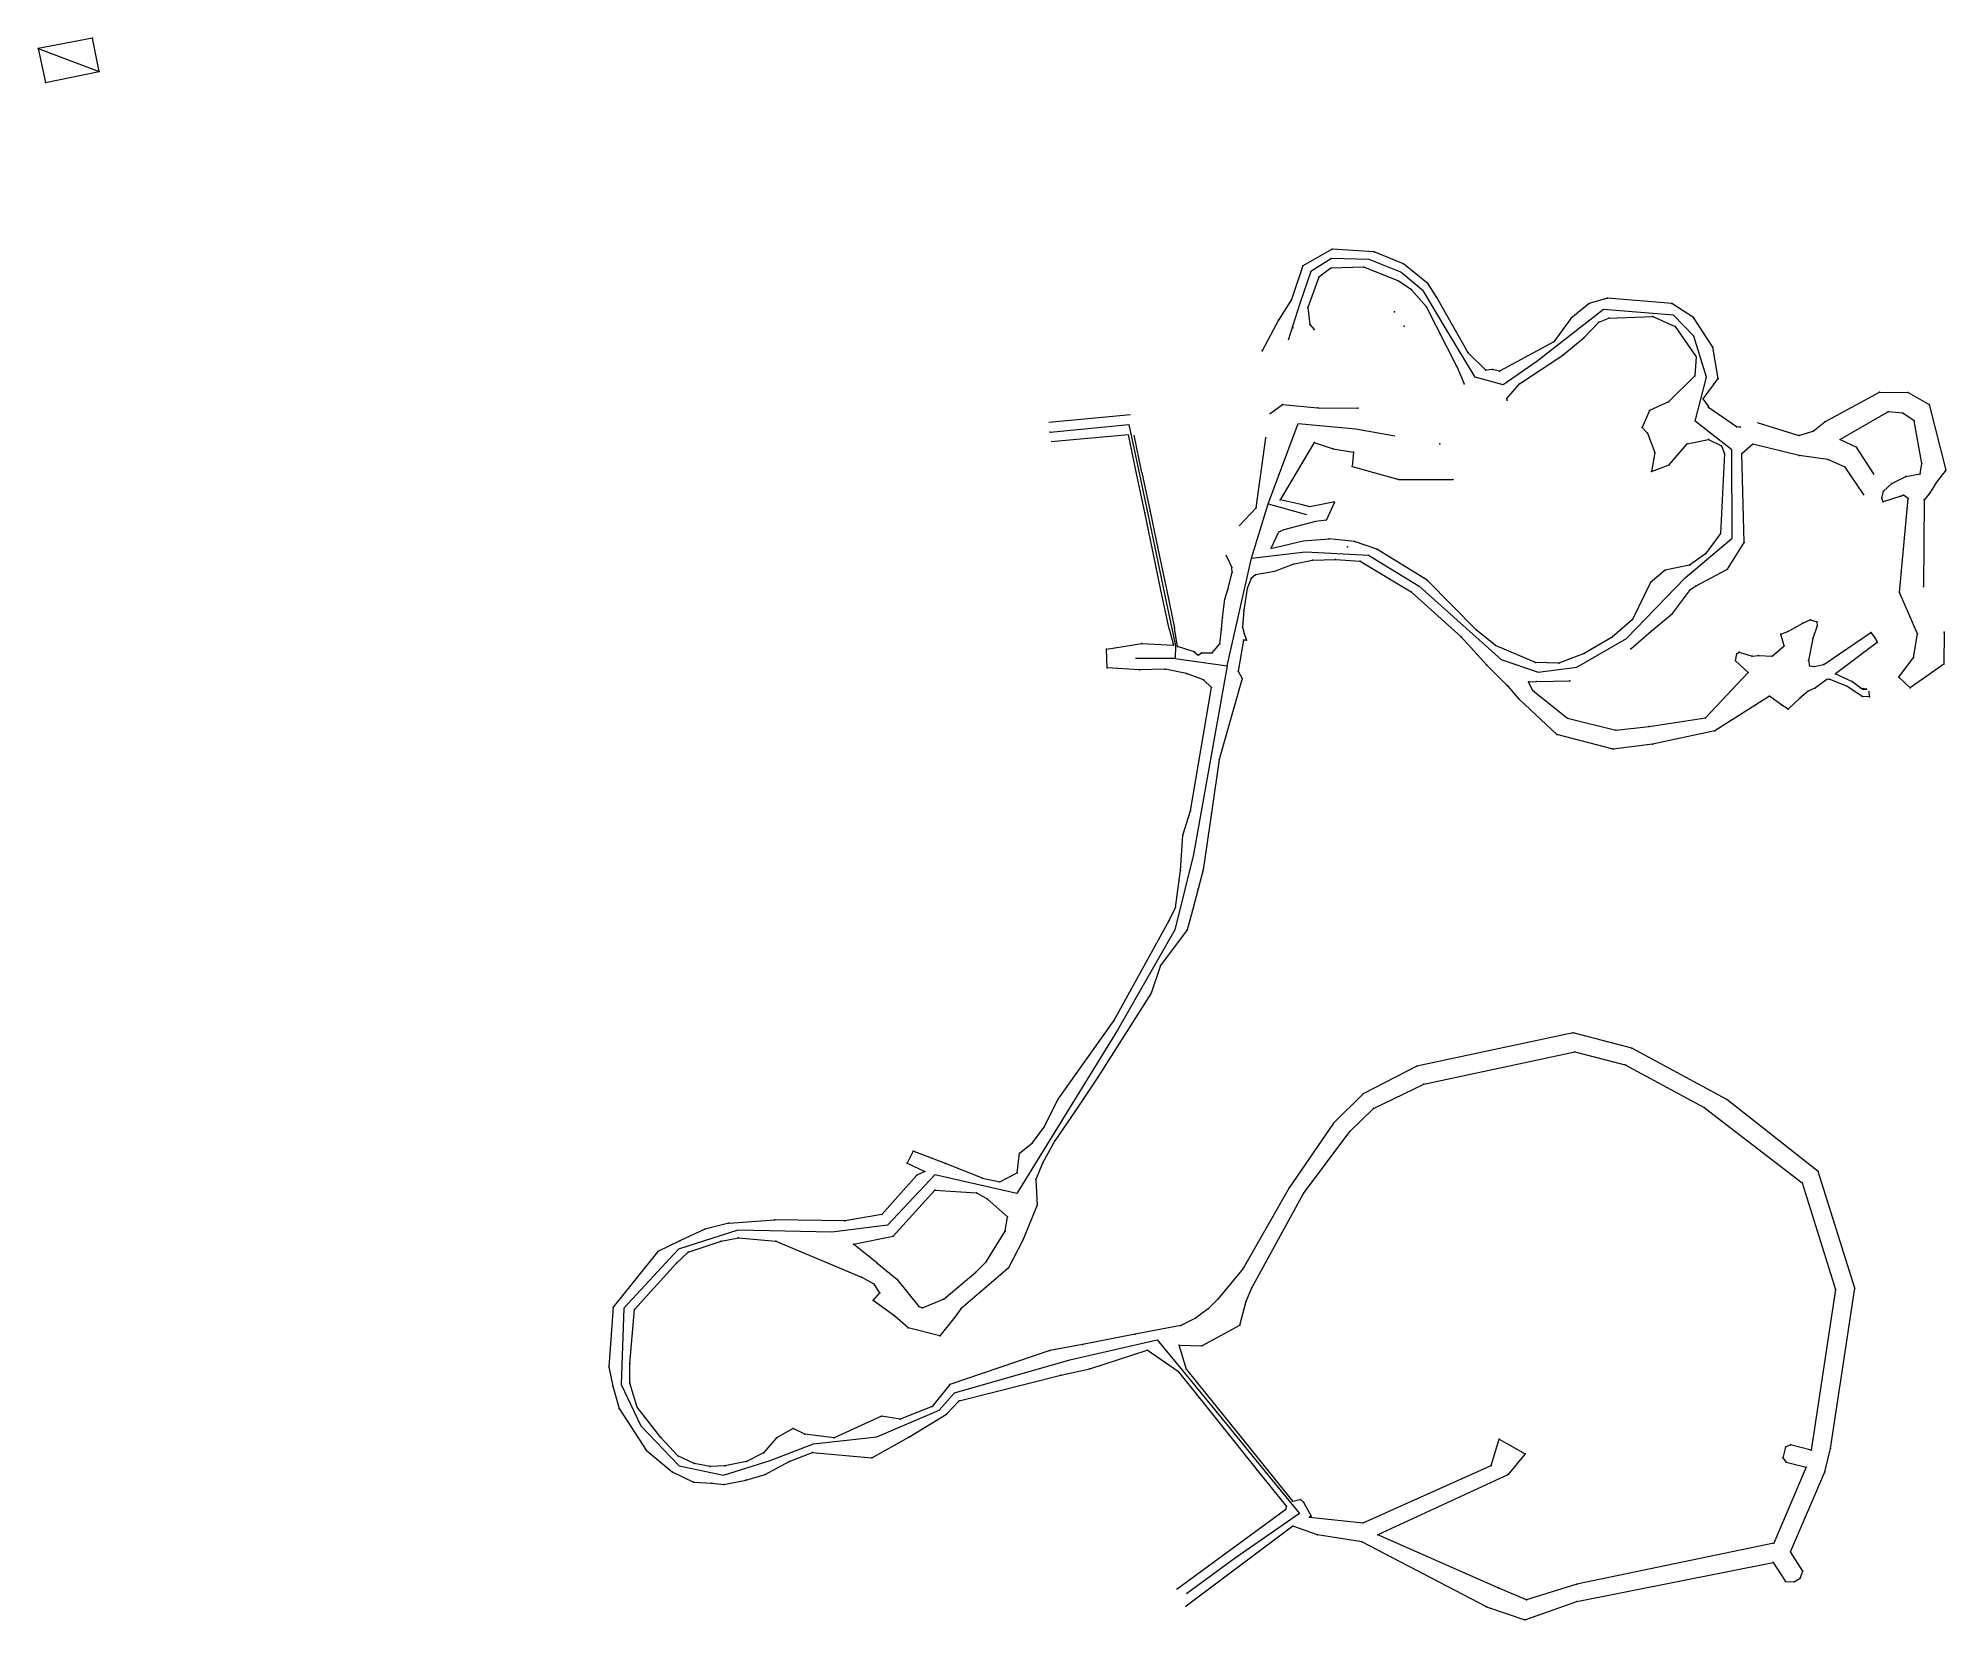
# Model space of a CAD drawing. Header units: millimetres. Extents: x 520799 to 521280, y 4393944 to 4394343.
import ezdxf

# ---------------------------------------------------------------- set-up
doc = ezdxf.new("R2010")
doc.units = ezdxf.units.MM
for name, color, linetype, lineweight in [('395KOTU', 132, 'Continuous', 0), ('_DOSYADAN_EKLENDI', 18, 'Continuous', 0), ('DES_5', 150, 'Continuous', 0), ('DESANDRE_1', 171, 'Continuous', 0), ('DOGU_1', 46, 'Continuous', 0), ('FERE_SN', 125, 'Continuous', 0), ('GAL_1', 27, 'Continuous', 0), ('geofence', 2, 'Continuous', 0), ('INIT_COORD', 7, 'Continuous', 0), ('MEVCUT_SISTEM', 1, 'Continuous', 0), ('SARJODASi', 172, 'Continuous', 0)]:
    doc.layers.add(name, color=color, linetype=linetype, lineweight=lineweight)

msp = doc.modelspace()

# ---------------------------------------------------------------- linework, layer by layer
at = {"layer": '395KOTU', "lineweight": 0}
for p, q in [((521050.66, 4394049.01, 394.5), (521047.11, 4394040.2, 394.5)), ((521042.59, 4394042.48, 394.5), (521043.23, 4394046.1, 394.5)), ((521037.8, 4394034.71, 394.5), (521042.59, 4394042.48, 394.5)), ((521047.11, 4394040.2, 394.5), (521043.45, 4394033.16, 394.5)), ((521010.23, 4394034.47, 394.5), (521015.28, 4394030.31, 394.5)), ((521035.21, 4394032.08, 394.5), (521037.8, 4394034.71, 394.5)), ((521009.56, 4394029.12, 394.5), (521006.35, 4394030.83, 394.5)), ((521015.28, 4394030.31, 394.5), (521020.84, 4394023.47, 394.5)), ((521027.27, 4394025.39, 394.5), (521035.21, 4394032.08, 394.5)), ((521041.44, 4394031.44, 394.5), (521031.45, 4394022.89, 394.5)), ((521043.45, 4394033.16, 394.5), (521041.44, 4394031.44, 394.5)), ((521009.35, 4394024.93, 394.5), (521010.99, 4394026.86, 394.5)), ((521014.79, 4394020.99, 394.5), (521009.35, 4394024.93, 394.5)), ((521010.99, 4394026.86, 394.5), (521009.56, 4394029.12, 394.5)), ((521021.79, 4394023.12, 394.5), (521027.27, 4394025.39, 394.5)), ((521018.13, 4394018.1, 394.5), (521014.79, 4394020.99, 394.5)), ((521020.84, 4394023.47, 394.5), (521021.79, 4394023.12, 394.5)), ((521029.94, 4394020.78, 394.5), (521026.15, 4394016.02, 394.5)), ((521031.45, 4394022.89, 394.5), (521029.94, 4394020.78, 394.5)), ((521026.15, 4394016.02, 394.5), (521018.13, 4394018.1, 394.5))]:
    msp.add_line(p, q, dxfattribs=at)
for p in [(521042.59, 4394042.48, 394.5), (521047.11, 4394040.2, 394.5), (521037.8, 4394034.71, 394.5), (521015.28, 4394030.31, 394.5), (521035.21, 4394032.08, 394.5), (521041.44, 4394031.44, 394.5), (521043.45, 4394033.16, 394.5), (521009.35, 4394024.93, 394.5), (521009.56, 4394029.12, 394.5), (521010.99, 4394026.86, 394.5), (521027.27, 4394025.39, 394.5), (521014.79, 4394020.99, 394.5), (521020.84, 4394023.47, 394.5), (521021.79, 4394023.12, 394.5), (521029.94, 4394020.78, 394.5), (521031.45, 4394022.89, 394.5), (521018.13, 4394018.1, 394.5), (521026.15, 4394016.02, 394.5)]:
    msp.add_point(p, dxfattribs=at)
at = {"layer": '_DOSYADAN_EKLENDI', "lineweight": 0}
for p in [(520812.48, 4394343.32, 461.4), (520798.74, 4394340.74, 461.4), (520814.11, 4394334.87, 461.4), (520800.61, 4394332.16, 461.4)]:
    msp.add_point(p, dxfattribs=at)
at = {"layer": 'DES_5', "lineweight": 0}
for p, q in [((521238.22, 4394193, 372.5), (521240, 4394193.69, 372.5)), ((521239.08, 4394190.05, 372.5), (521238.22, 4394193, 372.5)), ((521240, 4394193.69, 372.5), (521241.85, 4394194.67, 372.5)), ((521241.85, 4394194.67, 372.5), (521243.83, 4394195.76, 372.5)), ((521243.83, 4394195.76, 372.5), (521245.67, 4394196.59, 372.5)), ((521245.67, 4394196.59, 372.5), (521247.33, 4394196.14, 372.5)), ((521247.42, 4394195.14, 372.5), (521246.34, 4394191.91, 372.5)), ((521247.33, 4394196.14, 372.5), (521247.42, 4394195.14, 372.5)), ((521249.09, 4394185.38, 372.5), (521260.94, 4394193.41, 369.36)), ((521260.94, 4394193.41, 369.36), (521262.04, 4394192.01, 369.36)), ((521226.84, 4394186.24, 372.5), (521227.18, 4394188.07, 372.5)), ((521227.18, 4394188.07, 372.5), (521227.74, 4394188.46, 372.5)), ((521227.74, 4394188.46, 372.5), (521231.04, 4394187.47, 372.5)), ((521236.03, 4394187.42, 372.5), (521239.08, 4394190.05, 372.5)), ((521246.34, 4394191.91, 372.5), (521245.2, 4394186.38, 372.5)), ((521262.57, 4394190.88, 369.36), (521252.02, 4394183.02, 372.5)), ((521262.04, 4394192.01, 369.36), (521262.45, 4394191.2, 369.36)), ((521262.45, 4394191.2, 369.36), (521262.57, 4394190.88, 369.36)), ((521164.1, 4394185.22, 387.53), (521169.27, 4394180.04, 387)), ((521219.25, 4394171.94, 377.7), (521230.05, 4394183.36, 372.5)), ((521230.05, 4394183.36, 372.5), (521226.84, 4394186.24, 372.5)), ((521231.04, 4394187.47, 372.5), (521232.66, 4394187.63, 372.5)), ((521232.66, 4394187.63, 372.5), (521236.03, 4394187.42, 372.5)), ((521245.2, 4394186.38, 372.5), (521245.51, 4394185.06, 372.5)), ((521245.51, 4394185.06, 372.5), (521246.7, 4394184.89, 372.5)), ((521246.7, 4394184.89, 372.5), (521249.09, 4394185.38, 372.5)), ((521169.27, 4394180.04, 387), (521169.49, 4394179.92, 387)), ((521172.35, 4394176.51, 384.94), (521169.49, 4394179.92, 387)), ((521175.72, 4394178.8, 384.94), (521174.63, 4394180.9, 387)), ((521175.72, 4394178.8, 384.94), (521184.44, 4394171.84, 382.82)), ((521245.14, 4394178.64, 372.5), (521243.08, 4394176.89, 372.5)), ((521247.01, 4394179.46, 372.5), (521245.14, 4394178.64, 372.5)), ((521249.89, 4394181.59, 372.5), (521247.01, 4394179.46, 372.5)), ((521250.45, 4394181.68, 372.5), (521249.89, 4394181.59, 372.5)), ((521254.9, 4394179.88, 379.78), (521250.45, 4394181.68, 372.5)), ((521252.02, 4394183.02, 372.5), (521256.25, 4394181.1, 379.78)), ((521258.75, 4394177.31, 384.34), (521254.9, 4394179.88, 379.78)), ((521256.25, 4394181.1, 379.78), (521258.91, 4394179.16, 384.34)), ((521259.86, 4394179.14, 385.8), (521258.14, 4394179.37, 387)), ((521258.91, 4394179.16, 384.34), (521259.86, 4394179.14, 385.8)), ((521260.61, 4394177.22, 385.8), (521260.5, 4394178.62, 387)), ((521181.8, 4394167.72, 382.82), (521172.35, 4394176.51, 384.94)), ((521235.43, 4394177.34, 372.5), (521221.59, 4394168.66, 377.7)), ((521238.5, 4394175.12, 372.5), (521235.43, 4394177.34, 372.5)), ((521240.09, 4394174.06, 372.5), (521238.5, 4394175.12, 372.5)), ((521243.08, 4394176.89, 372.5), (521240.09, 4394174.06, 372.5)), ((521260.61, 4394177.22, 385.8), (521258.75, 4394177.31, 384.34)), ((521184.44, 4394171.84, 382.82), (521196.65, 4394168.78, 381.18)), ((521196.65, 4394168.78, 381.18), (521205.08, 4394169.72, 379.73)), ((521205.08, 4394169.72, 379.73), (521219.25, 4394171.94, 377.7)), ((521195.97, 4394164.02, 381.18), (521181.8, 4394167.72, 382.82)), ((521205.9, 4394165.3, 379.73), (521195.97, 4394164.02, 381.18)), ((521221.59, 4394168.66, 377.7), (521205.9, 4394165.3, 379.73))]:
    msp.add_line(p, q, dxfattribs=at)
for p in [(521238.22, 4394193, 372.5), (521240, 4394193.69, 372.5), (521241.85, 4394194.67, 372.5), (521243.83, 4394195.76, 372.5), (521245.67, 4394196.59, 372.5), (521247.33, 4394196.14, 372.5), (521247.42, 4394195.14, 372.5), (521260.94, 4394193.41, 369.36), (521227.18, 4394188.07, 372.5), (521227.74, 4394188.46, 372.5), (521239.08, 4394190.05, 372.5), (521246.34, 4394191.91, 372.5), (521262.04, 4394192.01, 369.36), (521262.04, 4394192.01, 369.36), (521262.45, 4394191.2, 369.36), (521262.45, 4394191.2, 369.36), (521262.57, 4394190.88, 369.36), (521262.57, 4394190.88, 369.36), (521226.84, 4394186.24, 372.5), (521230.05, 4394183.36, 372.5), (521231.04, 4394187.47, 372.5), (521232.66, 4394187.63, 372.5), (521236.03, 4394187.42, 372.5), (521245.2, 4394186.38, 372.5), (521245.51, 4394185.06, 372.5), (521246.7, 4394184.89, 372.5), (521249.09, 4394185.38, 372.5), (521169.27, 4394180.04, 387), (521169.49, 4394179.92, 387), (521175.72, 4394178.8, 384.94), (521245.14, 4394178.64, 372.5), (521247.01, 4394179.46, 372.5), (521249.89, 4394181.59, 372.5), (521250.45, 4394181.68, 372.5), (521252.02, 4394183.02, 372.5), (521254.9, 4394179.88, 379.78), (521256.25, 4394181.1, 379.78), (521258.91, 4394179.16, 384.34), (521259.86, 4394179.14, 385.8), (521172.35, 4394176.51, 384.94), (521235.43, 4394177.34, 372.5), (521238.5, 4394175.12, 372.5), (521238.5, 4394175.12, 372.5), (521240.09, 4394174.06, 372.5), (521243.08, 4394176.89, 372.5), (521258.75, 4394177.31, 384.34), (521260.61, 4394177.22, 385.8), (521184.44, 4394171.84, 382.82), (521196.65, 4394168.78, 381.18), (521205.08, 4394169.72, 379.73), (521219.25, 4394171.94, 377.7), (521181.8, 4394167.72, 382.82), (521195.97, 4394164.02, 381.18), (521205.9, 4394165.3, 379.73), (521221.59, 4394168.66, 377.7)]:
    msp.add_point(p, dxfattribs=at)
at = {"layer": 'DESANDRE_1', "lineweight": 0}
for p, q in [((521185.88, 4394092.45, 429.65), (521146.49, 4394084.02, 425.19)), ((521200.69, 4394088.64, 430.96), (521185.88, 4394092.45, 429.65)), ((521148.21, 4394079.53, 425.19), (521186.33, 4394087.69, 429.65)), ((521186.33, 4394087.69, 429.65), (521199.03, 4394084.43, 430.96)), ((521224.61, 4394075.64, 433.83), (521200.69, 4394088.64, 430.96)), ((521146.49, 4394084.02, 425.19), (521132.92, 4394077.1, 424.9)), ((521199.03, 4394084.43, 430.96), (521218.91, 4394073.62, 433.83)), ((521135.56, 4394073.38, 424.9), (521148.21, 4394079.53, 425.19)), ((521132.92, 4394077.1, 424.9), (521125.43, 4394069.67, 424.81)), ((521129.59, 4394067.61, 424.81), (521135.56, 4394073.38, 424.9)), ((521218.91, 4394073.62, 433.83), (521243.62, 4394054.66, 436.45)), ((521247.71, 4394057.48, 436.45), (521224.61, 4394075.64, 433.83)), ((521125.43, 4394069.67, 424.81), (521114.29, 4394053.34, 424.25)), ((521117.86, 4394051.98, 424.25), (521129.59, 4394067.61, 424.81)), ((521114.29, 4394053.34, 424.25), (521102.67, 4394032.99, 424)), ((521243.62, 4394054.66, 436.45), (521252.04, 4394027.7, 438.7)), ((521256.9, 4394028.07, 438.7), (521247.71, 4394057.48, 436.45)), ((521104.83, 4394028.19, 424), (521117.86, 4394051.98, 424.25)), ((521102.67, 4394032.99, 424), (521096.3, 4394025.27, 423.77)), ((521096.3, 4394025.27, 423.77), (521093.86, 4394022.85, 423.77)), ((521101.82, 4394018.7, 423.77), (521103.4, 4394024.81, 423.77)), ((521103.4, 4394024.81, 423.77), (521104.83, 4394028.19, 424)), ((521252.04, 4394027.7, 438.7), (521245.91, 4393987.25, 442.88)), ((521250.74, 4393987.67, 442.88), (521256.9, 4394028.07, 438.7)), ((521090.59, 4394020.47, 423.77), (521086.95, 4394018.64, 423.77)), ((521093.86, 4394022.85, 423.77), (521090.59, 4394020.47, 423.77)), ((521086.95, 4394018.64, 423.77), (521075.38, 4394016.43, 422.77)), ((521092.23, 4394013.49, 423.77), (521101.82, 4394018.7, 423.77)), ((521086.54, 4394013.67, 423.77), (521092.23, 4394013.49, 423.77)), ((521239.44, 4393987.96, 442.88), (521238.76, 4393985.32, 442.88)), ((521240.7, 4393988.52, 442.88), (521239.44, 4393987.96, 442.88)), ((521245.91, 4393987.25, 442.88), (521240.7, 4393988.52, 442.88)), ((521249.34, 4393981.78, 442.88), (521250.74, 4393987.67, 442.88)), ((521244.66, 4393982.92, 442.88), (521236.48, 4393963.78, 445)), ((521238.76, 4393985.32, 442.88), (521239.63, 4393984.15, 442.88)), ((521239.63, 4393984.15, 442.88), (521244.66, 4393982.92, 442.88)), ((521240.7, 4393961.56, 445), (521249.34, 4393981.78, 442.88)), ((521164, 4393947.72, 455), (521132.6, 4393964.12, 459)), ((521167.09, 4393952.38, 455), (521136.64, 4393965.88, 459)), ((521236.48, 4393963.78, 445), (521186.84, 4393953.41, 453.9)), ((521186.84, 4393949.04, 453.9), (521236.35, 4393958.87, 445)), ((521236.35, 4393958.87, 445), (521239.41, 4393954.07, 445)), ((521243.82, 4393956.67, 445), (521240.7, 4393961.56, 445)), ((521174.14, 4393949.46, 454.6), (521167.09, 4393952.38, 455)), ((521186.84, 4393953.41, 453.9), (521174.14, 4393949.46, 454.6)), ((521239.41, 4393954.07, 445), (521241.6, 4393954.01, 445)), ((521241.6, 4393954.01, 445), (521243.1, 4393954.95, 445)), ((521243.1, 4393954.95, 445), (521243.82, 4393956.67, 445)), ((521164, 4393947.72, 455), (521173.73, 4393944.42, 454.6)), ((521173.73, 4393944.42, 454.6), (521186.84, 4393949.04, 453.9))]:
    msp.add_line(p, q, dxfattribs=at)
for p in [(521185.88, 4394092.45, 429.65), (521186.33, 4394087.69, 429.65), (521200.69, 4394088.64, 430.96), (521146.49, 4394084.02, 425.19), (521199.03, 4394084.43, 430.96), (521148.21, 4394079.53, 425.19), (521132.92, 4394077.1, 424.9), (521135.56, 4394073.38, 424.9), (521218.91, 4394073.62, 433.83), (521224.61, 4394075.64, 433.83), (521125.43, 4394069.67, 424.81), (521129.59, 4394067.61, 424.81), (521114.29, 4394053.34, 424.25), (521243.62, 4394054.66, 436.45), (521247.71, 4394057.48, 436.45), (521117.86, 4394051.98, 424.25), (521102.67, 4394032.99, 424), (521096.3, 4394025.27, 423.77), (521103.4, 4394024.81, 423.77), (521104.83, 4394028.19, 424), (521252.04, 4394027.7, 438.7), (521256.9, 4394028.07, 438.7), (521090.59, 4394020.47, 423.77), (521093.86, 4394022.85, 423.77), (521086.95, 4394018.64, 423.77), (521101.82, 4394018.7, 423.77), (521092.23, 4394013.49, 423.77), (521239.44, 4393987.96, 442.88), (521240.7, 4393988.52, 442.88), (521245.91, 4393987.25, 442.88), (521250.74, 4393987.67, 442.88), (521238.76, 4393985.32, 442.88), (521239.63, 4393984.15, 442.88), (521244.66, 4393982.92, 442.88), (521249.34, 4393981.78, 442.88), (521236.48, 4393963.78, 445), (521236.35, 4393958.87, 445), (521240.7, 4393961.56, 445), (521167.09, 4393952.38, 455), (521186.84, 4393953.41, 453.9), (521239.41, 4393954.07, 445), (521241.6, 4393954.01, 445), (521243.1, 4393954.95, 445), (521243.82, 4393956.67, 445), (521164, 4393947.72, 455), (521174.14, 4393949.46, 454.6), (521186.84, 4393949.04, 453.9), (521173.73, 4393944.42, 454.6)]:
    msp.add_point(p, dxfattribs=at)
at = {"layer": 'DOGU_1', "lineweight": 0}
for p, q in [((521249.35, 4394246.53, 374.5), (521263.14, 4394254.03, 370)), ((521263.14, 4394254.03, 370), (521270.38, 4394253.92, 369.25)), ((521270.38, 4394253.92, 369.25), (521275.63, 4394250.93, 368.16)), ((521275.63, 4394250.93, 368.16), (521279.87, 4394234.36, 365.7)), ((521232.32, 4394246.39, 378), (521242.82, 4394243.15, 374.5)), ((521246.39, 4394244.18, 374.5), (521249.35, 4394246.53, 374.5)), ((521265.36, 4394249.07, 370), (521253.25, 4394242.13, 374.5)), ((521268.99, 4394248.72, 369.25), (521265.36, 4394249.07, 370)), ((521271.88, 4394246.77, 368.16), (521268.99, 4394248.72, 369.25)), ((521273.8, 4394236.06, 365.7), (521271.88, 4394246.77, 368.16)), ((521231.17, 4394240.96, 378), (521228.45, 4394238.45, 379.45)), ((521242.9, 4394238.04, 374.5), (521231.17, 4394240.96, 378)), ((521242.82, 4394243.15, 374.5), (521246.39, 4394244.18, 374.5)), ((521253.25, 4394242.13, 374.5), (521257.36, 4394240.17, 374.5)), ((521250.1, 4394237.05, 374.5), (521242.9, 4394238.04, 374.5)), ((521254.5, 4394235.16, 374.5), (521250.1, 4394237.05, 374.5)), ((521261.76, 4394233.24, 371.5), (521257.36, 4394240.17, 374.5)), ((521259.31, 4394228.05, 371.5), (521254.5, 4394235.16, 374.5)), ((521266.24, 4394230.98, 363.3), (521269.82, 4394232.8, 363.3)), ((521269.82, 4394232.8, 363.3), (521273.41, 4394233.42, 363.3)), ((521273.41, 4394233.42, 363.3), (521273.8, 4394236.06, 365.7)), ((521277.5, 4394231.35, 363.3), (521275.72, 4394228.49, 363.3)), ((521279.87, 4394234.36, 365.7), (521277.5, 4394231.35, 363.3)), ((521263.75, 4394227.33, 363.3), (521264.15, 4394229.05, 363.3)), ((521264.1, 4394226.38, 363.3), (521263.75, 4394227.33, 363.3)), ((521268.48, 4394227.8, 363.3), (521264.1, 4394226.38, 363.3)), ((521264.15, 4394229.05, 363.3), (521266.24, 4394230.98, 363.3)), ((521268.22, 4394203.51, 359.5), (521270.4, 4394227.18, 363.3)), ((521269.16, 4394228.08, 363.3), (521268.48, 4394227.8, 363.3)), ((521270.4, 4394227.18, 363.3), (521269.16, 4394228.08, 363.3)), ((521274.39, 4394226.92, 363.3), (521274.2, 4394205, 359.5)), ((521275.72, 4394228.49, 363.3), (521274.39, 4394226.92, 363.3)), ((521272.69, 4394193.06, 357), (521268.22, 4394203.51, 359.5)), ((521271.75, 4394187.12, 357), (521272.69, 4394193.06, 357)), ((521279.43, 4394193.5, 357), (521279.39, 4394185.43, 357)), ((521268.03, 4394182.18, 355), (521271.75, 4394187.12, 357)), ((521279.39, 4394185.43, 357), (521270.85, 4394179.49, 355)), ((521270.85, 4394179.49, 355), (521268.03, 4394182.18, 355))]:
    msp.add_line(p, q, dxfattribs=at)
for p in [(521263.14, 4394254.03, 370), (521270.38, 4394253.92, 369.25), (521275.63, 4394250.93, 368.16), (521249.35, 4394246.53, 374.5), (521265.36, 4394249.07, 370), (521268.99, 4394248.72, 369.25), (521271.88, 4394246.77, 368.16), (521231.17, 4394240.96, 378), (521242.82, 4394243.15, 374.5), (521246.39, 4394244.18, 374.5), (521253.25, 4394242.13, 374.5), (521242.9, 4394238.04, 374.5), (521250.1, 4394237.05, 374.5), (521257.36, 4394240.17, 374.5), (521254.5, 4394235.16, 374.5), (521269.82, 4394232.8, 363.3), (521273.41, 4394233.42, 363.3), (521273.8, 4394236.06, 365.7), (521277.5, 4394231.35, 363.3), (521279.87, 4394234.36, 365.7), (521263.75, 4394227.33, 363.3), (521264.15, 4394229.05, 363.3), (521266.24, 4394230.98, 363.3), (521268.48, 4394227.8, 363.3), (521269.16, 4394228.08, 363.3), (521270.4, 4394227.18, 363.3), (521274.39, 4394226.92, 363.3), (521275.72, 4394228.49, 363.3), (521264.1, 4394226.38, 363.3), (521268.22, 4394203.51, 359.5), (521274.2, 4394205, 359.5), (521272.69, 4394193.06, 357), (521279.43, 4394193.5, 357), (521271.75, 4394187.12, 357), (521279.39, 4394185.43, 357), (521268.03, 4394182.18, 355), (521270.85, 4394179.49, 355)]:
    msp.add_point(p, dxfattribs=at)
at = {"layer": 'FERE_SN', "lineweight": 0}
for p in [(521077.81, 4394223.72, 427), (521079.19, 4394223.95, 427)]:
    msp.add_point(p, dxfattribs=at)
at = {"layer": 'GAL_1', "lineweight": 0}
for p, q in [((521165.16, 4393983.39, 459), (521167.23, 4393989.95, 459)), ((521167.23, 4393989.95, 459), (521173.78, 4393986.27, 459)), ((521173.78, 4393986.27, 459), (521169.4, 4393980.98, 459)), ((521132.89, 4393968.86, 459), (521165.16, 4393983.39, 459)), ((521169.4, 4393980.98, 459), (521136.64, 4393965.88, 459)), ((521121.41, 4393965.86, 459), (521115.15, 4393968.04, 459)), ((521119.39, 4393970.34, 459), (521132.89, 4393968.86, 459)), ((521132.6, 4393964.12, 459), (521121.41, 4393965.86, 459))]:
    msp.add_line(p, q, dxfattribs=at)
for p in [(521167.23, 4393989.95, 459), (521173.78, 4393986.27, 459), (521165.16, 4393983.39, 459), (521169.4, 4393980.98, 459), (521132.89, 4393968.86, 459), (521121.41, 4393965.86, 459), (521132.6, 4393964.12, 459), (521136.64, 4393965.88, 459)]:
    msp.add_point(p, dxfattribs=at)
at = {"layer": 'geofence'}
for p, q in [((520798.74, 4394340.74, 461.4), (520814.11, 4394334.87, 461.4)), ((521119.71, 4394284.46, 352.19), (521116.91, 4394276.4, 349.75)), ((521124.95, 4394287.73, 353), (521119.71, 4394284.46, 352.19)), ((521134.41, 4394287.49, 354), (521124.95, 4394287.73, 353)), ((521142.41, 4394284.27, 358), (521134.41, 4394287.49, 354)), ((521148.15, 4394279.55, 358.72), (521142.41, 4394284.27, 358)), ((521154.08, 4394269.48, 363), (521148.15, 4394279.55, 358.72)), ((521116.91, 4394276.4, 349.75), (521113.97, 4394267.12, 349.06)), ((521193.56, 4394274.9, 372.76), (521176.74, 4394261.77, 370.12)), ((521211.15, 4394273.49, 375.74), (521193.56, 4394274.9, 372.76)), ((521216.34, 4394268.13, 376.86), (521211.15, 4394273.49, 375.74)), ((521161.14, 4394257.86, 369.7), (521154.08, 4394269.48, 363)), ((521219.54, 4394257.81, 379.02), (521216.34, 4394268.13, 376.86)), ((521176.74, 4394261.77, 370.12), (521168.25, 4394255.88, 369.7)), ((521168.25, 4394255.88, 369.7), (521161.14, 4394257.86, 369.7)), ((521216.68, 4394246.69, 379.45), (521219.54, 4394257.81, 379.02)), ((521053.94, 4394243.96, 444.5), (521073.85, 4394245.86, 444.5)), ((521073.85, 4394245.86, 444.5), (521076.52, 4394233.28, 436.78)), ((521108.97, 4394225.88, 394.5), (521116.55, 4394246.13, 395.4)), ((521116.55, 4394246.13, 395.4), (521131.06, 4394244.76, 395.4)), ((521225.87, 4394239.48, 379.45), (521216.68, 4394246.69, 379.45)), ((521131.06, 4394244.76, 395.4), (521140.9, 4394243.03, 395.4)), ((521226.02, 4394217.25, 383.9), (521225.87, 4394239.48, 379.45)), ((521076.52, 4394233.28, 436.78), (521078.68, 4394222.97, 426.1)), ((521078.68, 4394222.97, 426.1), (521080.39, 4394214.84, 420.54)), ((521104.72, 4394212.2, 394.5), (521108.97, 4394225.88, 394.5)), ((521108.97, 4394225.88, 394.5), (521118.6, 4394223.17, 394.5)), ((521214.12, 4394207.23, 387.8), (521226.02, 4394217.25, 383.9)), ((521080.39, 4394214.84, 420.54), (521083.24, 4394201.19, 406.21)), ((521098.6, 4394185.06, 394.5), (521104.72, 4394212.2, 394.5)), ((521104.72, 4394212.2, 394.5), (521118.33, 4394213.78, 394.61)), ((521118.33, 4394213.78, 394.61), (521134.25, 4394212.92, 394.48)), ((521134.25, 4394212.92, 394.48), (521147.01, 4394205.15, 390.93)), ((521199.34, 4394191.9, 387.8), (521214.12, 4394207.23, 387.8)), ((521147.01, 4394205.15, 390.93), (521167.71, 4394186.61, 387.4)), ((521083.24, 4394201.19, 406.21), (521085.56, 4394190.04, 394.5)), ((521085.56, 4394190.04, 394.5), (521085.48, 4394186.83, 394.5)), ((521186.83, 4394184.68, 387.02), (521199.34, 4394191.9, 387.8)), ((521085.48, 4394186.83, 394.5), (521075.48, 4394186.83, 394.5)), ((521085.48, 4394186.83, 394.5), (521098.6, 4394185.06, 394.5)), ((521098.6, 4394185.06, 394.5), (521090.09, 4394137.43, 394.5)), ((521167.71, 4394186.61, 387.4), (521177.03, 4394183.4, 386.93)), ((521177.03, 4394183.4, 386.93), (521186.83, 4394184.68, 387.02)), ((521090.09, 4394137.43, 394.5), (521085.4, 4394118.45, 394.5)), ((521085.4, 4394118.45, 394.5), (521070.95, 4394093.12, 394.5)), ((521070.95, 4394093.12, 394.5), (521045.54, 4394051.91, 394.5)), ((521024.89, 4394056.62, 394), (521012.95, 4394043.94, 395.4)), ((521045.54, 4394051.91, 394.5), (521024.89, 4394056.62, 394)), ((521012.95, 4394043.94, 395.4), (520998.88, 4394042.17, 396.8)), ((520975.17, 4394042.68, 400.17), (520960.24, 4394037.92, 401.51)), ((520998.88, 4394042.17, 396.8), (520975.17, 4394042.68, 400.17)), ((520960.24, 4394037.92, 401.51), (520946.45, 4394023, 403.77)), ((520946.45, 4394023, 403.77), (520945.81, 4394003.75, 407.89)), ((521058.94, 4394010.02, 420), (521080.96, 4394015.05, 423.27)), ((521080.96, 4394015.05, 423.27), (521087.37, 4394007.27, 430)), ((521029.86, 4394001.7, 416.8), (521058.94, 4394010.02, 420)), ((521087.37, 4394007.27, 430), (521098.09, 4393994.17, 440.67)), ((520945.81, 4394003.75, 407.89), (520950.75, 4393993.35, 409.85)), ((521026.01, 4393997.27, 416), (521029.86, 4394001.7, 416.8)), ((521010.23, 4393990.55, 415.15), (521026.01, 4393997.27, 416)), ((520950.75, 4393993.35, 409.85), (520960.38, 4393983.25, 411.38)), ((521098.09, 4393994.17, 440.67), (521108.8, 4393981.08, 451.34)), ((520983.39, 4393984.65, 415.15), (520994.26, 4393988.79, 415.15)), ((520994.26, 4393988.79, 415.15), (521010.23, 4393990.55, 415.15)), ((520960.38, 4393983.25, 411.38), (520971.61, 4393980.89, 413.6)), ((520971.61, 4393980.89, 413.6), (520983.39, 4393984.65, 415.15)), ((521108.8, 4393981.08, 451.34), (521116.83, 4393971.26, 459.34)), ((521116.83, 4393971.26, 459.34), (521100.42, 4393959.84, 459)), ((521100.42, 4393959.84, 459), (521088.34, 4393950.95, 459))]:
    msp.add_line(p, q, dxfattribs=at)
at = {"layer": 'INIT_COORD'}
msp.add_point((521053.94, 4394243.96, 444.5), dxfattribs=at)
at = {"layer": 'MEVCUT_SISTEM', "lineweight": 0}
for p, q in [((521125.12, 4394290.14, 353), (521117.67, 4394285.91, 352.19)), ((521135.72, 4394289.39, 354), (521125.12, 4394290.14, 353)), ((521143.07, 4394286.42, 358), (521135.72, 4394289.39, 354)), ((521117.67, 4394285.91, 352.19), (521114.86, 4394277.4, 349.75)), ((521124.79, 4394285.32, 353), (521121.75, 4394283, 352.19)), ((521133.11, 4394285.59, 354), (521124.79, 4394285.32, 353)), ((521141.74, 4394282.12, 358), (521133.11, 4394285.59, 354)), ((521149.31, 4394281.4, 358.3), (521143.07, 4394286.42, 358)), ((521121.75, 4394283, 352.19), (521118.95, 4394275.39, 349.75)), ((521145.08, 4394279.83, 358.3), (521141.74, 4394282.12, 358)), ((521148.91, 4394275.56, 360), (521145.08, 4394279.83, 358.3)), ((521151.53, 4394277.88, 360), (521149.31, 4394281.4, 358.3)), ((521114.86, 4394277.4, 349.75), (521111.53, 4394272.22, 349.06)), ((521118.95, 4394275.39, 349.75), (521119.43, 4394271.11, 349.06)), ((521156.5, 4394260.51, 366), (521148.91, 4394275.56, 360)), ((521159.37, 4394263.98, 366), (521151.53, 4394277.88, 360)), ((521189.93, 4394276.44, 372.45), (521185.32, 4394272.62, 371.67)), ((521194.51, 4394277.73, 372.86), (521189.93, 4394276.44, 372.45)), ((521210.73, 4394276.37, 375.48), (521194.51, 4394277.73, 372.86)), ((521216.23, 4394272.88, 376), (521210.73, 4394276.37, 375.48)), ((521111.53, 4394272.22, 349.06), (521107.41, 4394264.43, 349.06)), ((521119.43, 4394271.11, 349.06), (521120.53, 4394269.81, 349.06)), ((521185.32, 4394272.62, 371.67), (521181.01, 4394266.7, 370.45)), ((521188.64, 4394267.84, 371.67), (521192.39, 4394271.72, 372.45)), ((521192.39, 4394271.72, 372.45), (521194.9, 4394272.72, 372.86)), ((521194.9, 4394272.72, 372.86), (521205.98, 4394273.13, 375.48)), ((521205.98, 4394273.13, 375.48), (521211.58, 4394270.61, 376)), ((521211.58, 4394270.61, 376), (521216.9, 4394262.93, 377.8)), ((521221.12, 4394265.37, 377.8), (521216.23, 4394272.88, 376)), ((521181.01, 4394266.7, 370.45), (521167.34, 4394259.31, 369.7)), ((521183.29, 4394263.36, 370.45), (521188.64, 4394267.84, 371.67)), ((521222.48, 4394257.45, 379.01), (521221.12, 4394265.37, 377.8)), ((521156.5, 4394260.51, 366), (521158.42, 4394256.15, 369.7)), ((521159.37, 4394263.98, 366), (521163.85, 4394259.57, 369.7)), ((521172.38, 4394256.14, 369.7), (521183.29, 4394263.36, 370.45)), ((521216.9, 4394262.93, 377.8), (521216.6, 4394258.17, 379.04)), ((521165.57, 4394259.78, 369.7), (521163.85, 4394259.57, 369.7)), ((521167.34, 4394259.31, 369.7), (521165.57, 4394259.78, 369.7)), ((521169.16, 4394252.45, 369.7), (521172.38, 4394256.14, 369.7)), ((521216.6, 4394258.17, 379.04), (521209.96, 4394251.6, 379.45)), ((521218.7, 4394252.38, 379.45), (521222.48, 4394257.45, 379.01)), ((521109.42, 4394248.68, 391), (521112.54, 4394250.93, 395.4)), ((521112.54, 4394250.93, 395.4), (521121.52, 4394250.08, 395.4)), ((521169.21, 4394252, 369.7), (521169.16, 4394252.45, 369.7)), ((521209.96, 4394251.6, 379.45), (521205.09, 4394249.42, 379.45)), ((521220.03, 4394250.51, 379.45), (521218.7, 4394252.38, 379.45)), ((521220.01, 4394250.13, 379.45), (521220.03, 4394250.51, 379.45)), ((521053.63, 4394246.44, 444.5), (521074.24, 4394248.43, 444.5)), ((521121.52, 4394250.08, 395.4), (521131.55, 4394249.98, 395.4)), ((521205.09, 4394249.42, 379.45), (521203.25, 4394245.12, 379.45)), ((521227.09, 4394245.3, 379.45), (521220.01, 4394250.13, 379.45)), ((521073.69, 4394243.32, 444.5), (521054.25, 4394241.48, 444.5)), ((521075.75, 4394233.52, 437), (521073.69, 4394243.32, 444.5)), ((521077.13, 4394233.75, 437), (521075.16, 4394243.16, 444.5)), ((521105.93, 4394224.9, 394.5), (521108.4, 4394242.56, 391)), ((521120.57, 4394241.33, 395.4), (521112.02, 4394226.87, 394.5)), ((521120.57, 4394241.33, 395.4), (521125.33, 4394239.75, 395.4)), ((521203.25, 4394245.12, 379.45), (521204.66, 4394243.73, 379.45)), ((521204.66, 4394243.73, 379.45), (521206.47, 4394238.82, 379.45)), ((521210.07, 4394235.75, 379.45), (521214.66, 4394241, 379.45)), ((521214.66, 4394241, 379.45), (521219.97, 4394242.06, 379.45)), ((521219.97, 4394242.06, 379.45), (521223.28, 4394240.51, 379.45)), ((521227.96, 4394245.21, 379.45), (521227.09, 4394245.3, 379.45)), ((521125.33, 4394239.75, 395.4), (521130.5, 4394238.87, 395.4)), ((521130.5, 4394238.87, 395.4), (521130.14, 4394235.31, 395.4)), ((521206.47, 4394238.82, 379.45), (521205.67, 4394234.01, 379.45)), ((521224.03, 4394238.56, 379.45), (521223.04, 4394218.37, 383.9)), ((521223.28, 4394240.51, 379.45), (521224.03, 4394238.56, 379.45)), ((521229.01, 4394216.13, 383.9), (521228.45, 4394238.45, 379.45)), ((521077.81, 4394223.72, 427), (521075.75, 4394233.52, 437)), ((521077.13, 4394233.75, 437), (521079.19, 4394223.95, 427)), ((521130.14, 4394235.31, 395.4), (521141.93, 4394232.05, 395.4)), ((521141.93, 4394232.05, 395.4), (521155.49, 4394231.98, 393.9)), ((521205.67, 4394234.01, 379.45), (521210.07, 4394235.75, 379.45)), ((521117.29, 4394225.68, 394.5), (521112.02, 4394226.87, 394.5)), ((521079.86, 4394213.93, 420), (521077.81, 4394223.72, 427)), ((521079.19, 4394223.95, 427), (521081.24, 4394214.15, 420)), ((521101.66, 4394220.35, 394), (521105.93, 4394224.9, 394.5)), ((521119.47, 4394225.16, 394.5), (521117.29, 4394225.68, 394.5)), ((521125.74, 4394226.36, 394.5), (521119.47, 4394225.16, 394.5)), ((521123.67, 4394221.75, 394.5), (521120.87, 4394221.39, 394.5)), ((521123.67, 4394221.75, 394.5), (521125.74, 4394226.36, 394.5)), ((521111.52, 4394218.76, 394.5), (521109.66, 4394214.61, 394.5)), ((521112.9, 4394219.35, 394.5), (521111.52, 4394218.76, 394.5)), ((521120.87, 4394221.39, 394.5), (521112.9, 4394219.35, 394.5)), ((521117.75, 4394216.56, 394.5), (521124.34, 4394217.07, 394.94)), ((521130.69, 4394216.35, 394.94), (521124.34, 4394217.07, 394.94)), ((521223.04, 4394218.37, 383.9), (521219.27, 4394213.24, 385.7)), ((521081.92, 4394204.13, 410), (521079.86, 4394213.93, 420)), ((521081.24, 4394214.15, 420), (521083.3, 4394204.36, 410)), ((521098.26, 4394213.05, 394), (521099.78, 4394209.8, 394.5)), ((521109.66, 4394214.61, 394.5), (521117.75, 4394216.56, 394.5)), ((521136.36, 4394214.43, 394.48), (521130.69, 4394216.35, 394.94)), ((521149.04, 4394206.65, 390.93), (521136.36, 4394214.43, 394.48)), ((521219.27, 4394213.24, 385.7), (521215.18, 4394210.42, 387.8)), ((521224.78, 4394209.44, 385.7), (521229.01, 4394216.13, 383.9)), ((521098.79, 4394204.27, 394.5), (521099.84, 4394208.56, 394.5)), ((521099.84, 4394208.56, 394.5), (521099.78, 4394209.8, 394.5)), ((521105.76, 4394207.98, 394.5), (521104.65, 4394207.07, 394.5)), ((521110.56, 4394208.83, 394.5), (521105.76, 4394207.98, 394.5)), ((521115.62, 4394210.74, 394.5), (521110.56, 4394208.83, 394.5)), ((521115.62, 4394210.74, 394.5), (521120.15, 4394211.7, 394.94)), ((521120.15, 4394211.7, 394.94), (521125.94, 4394211.82, 394.94)), ((521125.94, 4394211.82, 394.94), (521132.15, 4394211.42, 394.48)), ((521132.15, 4394211.42, 394.48), (521144.98, 4394203.65, 390.93)), ((521209.08, 4394209.13, 387.8), (521205.42, 4394206.06, 387.8)), ((521215.18, 4394210.42, 387.8), (521209.08, 4394209.13, 387.8)), ((521216.71, 4394205.08, 387.8), (521224.78, 4394209.44, 385.7)), ((521083.97, 4394194.33, 400), (521081.92, 4394204.13, 410)), ((521083.3, 4394204.36, 410), (521085.36, 4394194.56, 400)), ((521098.06, 4394201.87, 394.5), (521098.79, 4394204.27, 394.5)), ((521103.65, 4394204.54, 394.5), (521102.83, 4394199.03, 394.5)), ((521104.65, 4394207.07, 394.5), (521103.65, 4394204.54, 394.5)), ((521144.98, 4394203.65, 390.93), (521157.66, 4394192.37, 388.42)), ((521161.53, 4394193.99, 388.42), (521149.04, 4394206.65, 390.93)), ((521205.42, 4394206.06, 387.8), (521200.81, 4394196.69, 387.8)), ((521210.9, 4394198.22, 387.8), (521215.5, 4394204.29, 387.8)), ((521215.5, 4394204.29, 387.8), (521216.71, 4394205.08, 387.8)), ((521097.47, 4394197.22, 394.5), (521098.06, 4394201.87, 394.5)), ((521102.83, 4394199.03, 394.5), (521102.44, 4394194.78, 394.5)), ((521205.53, 4394193.74, 387.8), (521210.9, 4394198.22, 387.8)), ((521083.97, 4394194.33, 400), (521085.07, 4394190.2, 394.5)), ((521086.06, 4394189.88, 394.5), (521085.36, 4394194.56, 400)), ((521096.76, 4394190.6, 394.5), (521097.21, 4394194.25, 394.5)), ((521097.21, 4394194.25, 394.5), (521097.47, 4394197.22, 394.5)), ((521102.44, 4394194.78, 394.5), (521102.88, 4394193.16, 394.5)), ((521102.88, 4394193.16, 394.5), (521103.53, 4394191.48, 394.5)), ((521166.27, 4394190.15, 387.53), (521161.53, 4394193.99, 388.42)), ((521200.81, 4394196.69, 387.8), (521195.68, 4394192.28, 387.8)), ((521200.43, 4394189.32, 387.8), (521205.53, 4394193.74, 387.8)), ((521068.2, 4394189.19, 394.5), (521077.07, 4394190.66, 394.5)), ((521068.36, 4394184.48, 394.5), (521068.2, 4394189.19, 394.5)), ((521077.07, 4394190.66, 394.5), (521085.07, 4394190.2, 394.5)), ((521090.31, 4394188.52, 394.5), (521086.06, 4394189.88, 394.5)), ((521090.31, 4394188.52, 394.5), (521091.32, 4394187.72, 394.5)), ((521091.32, 4394187.72, 394.5), (521092.17, 4394188.3, 394.5)), ((521092.17, 4394188.3, 394.5), (521094.82, 4394188.26, 394.5)), ((521094.82, 4394188.26, 394.5), (521096.76, 4394190.6, 394.5)), ((521102.71, 4394191.52, 394.5), (521101.39, 4394183.64, 394.5)), ((521103.53, 4394191.48, 394.5), (521102.71, 4394191.52, 394.5)), ((521157.66, 4394192.37, 388.42), (521164.1, 4394185.22, 387.53)), ((521176.38, 4394185.86, 387), (521166.27, 4394190.15, 387.53)), ((521188.65, 4394188.09, 387.34), (521182.23, 4394185.7, 386.7)), ((521195.68, 4394192.28, 387.8), (521188.65, 4394188.09, 387.34)), ((521076.53, 4394184.04, 394.5), (521068.36, 4394184.48, 394.5)), ((521082.97, 4394184.15, 394.5), (521076.53, 4394184.04, 394.5)), ((521088.34, 4394183.12, 394.5), (521082.97, 4394184.15, 394.5)), ((521101.39, 4394183.64, 394.5), (521102.38, 4394181.86, 394.5)), ((521182.23, 4394185.7, 386.7), (521176.38, 4394185.86, 387)), ((521092.63, 4394181.46, 394.5), (521088.34, 4394183.12, 394.5)), ((521089.4, 4394148.46, 394.5), (521094.66, 4394179.58, 394.5)), ((521094.66, 4394179.58, 394.5), (521092.63, 4394181.46, 394.5)), ((521102.38, 4394181.86, 394.5), (521096.57, 4394161.44, 394.5)), ((521174.63, 4394180.9, 387), (521174.76, 4394181.02, 387)), ((521174.76, 4394181.02, 387), (521176.59, 4394181.1, 387)), ((521176.59, 4394181.1, 387), (521185, 4394181.27, 386.7)), ((521096.57, 4394161.44, 394.5), (521094.68, 4394147.93, 394.5)), ((521087.41, 4394142.34, 394.5), (521089.4, 4394148.46, 394.5)), ((521094.68, 4394147.93, 394.5), (521092.55, 4394133.58, 394.5)), ((521086.82, 4394133.4, 394.5), (521087.41, 4394142.34, 394.5)), ((521085.57, 4394124.07, 394.5), (521086.82, 4394133.4, 394.5)), ((521092.55, 4394133.58, 394.5), (521091.29, 4394128.81, 394.5)), ((521091.29, 4394128.81, 394.5), (521089.88, 4394123.35, 394.5)), ((521070, 4394095.49, 394.5), (521083.99, 4394120.78, 394.5)), ((521083.99, 4394120.78, 394.5), (521085.57, 4394124.07, 394.5)), ((521089.88, 4394123.35, 394.5), (521088.56, 4394118.45, 394.5)), ((521088.56, 4394118.45, 394.5), (521081.84, 4394109.47, 394.5)), ((521081.84, 4394109.47, 394.5), (521079.44, 4394102.48, 394.5)), ((521079.44, 4394102.48, 394.5), (521065.97, 4394081.29, 394.5)), ((521055.98, 4394075.7, 394.5), (521070, 4394095.49, 394.5)), ((521065.97, 4394081.29, 394.5), (521060.25, 4394072.67, 394.5)), ((521052.34, 4394068.62, 394.5), (521055.98, 4394075.7, 394.5)), ((521060.25, 4394072.67, 394.5), (521055.19, 4394065.22, 394.5)), ((521049.49, 4394064.72, 394.5), (521052.34, 4394068.62, 394.5)), ((521046.25, 4394062.14, 394.5), (521049.49, 4394064.72, 394.5)), ((521055.19, 4394065.22, 394.5), (521052.06, 4394059.61, 394.5)), ((521019.44, 4394062.65, 394), (521017.89, 4394059.58, 394)), ((521017.89, 4394059.58, 394), (521022.33, 4394057.52, 394)), ((521027.58, 4394059.49, 394), (521019.44, 4394062.65, 394)), ((521036.87, 4394055.83, 394.5), (521027.58, 4394059.49, 394)), ((521045.61, 4394057.2, 394.5), (521046.25, 4394062.14, 394.5)), ((521052.06, 4394059.61, 394.5), (521050.4, 4394055.51, 394.5)), ((521020.35, 4394056.53, 394), (521011.53, 4394046.66, 395.4)), ((521022.33, 4394057.52, 394), (521020.35, 4394056.53, 394)), ((521036.87, 4394055.83, 394.5), (521041.28, 4394054.92, 394.5)), ((521041.28, 4394054.92, 394.5), (521045.61, 4394057.2, 394.5)), ((521050.4, 4394055.51, 394.5), (521050.66, 4394049.01, 394.5)), ((521014.38, 4394041.21, 395.4), (521024.89, 4394052.76, 394)), ((521024.89, 4394052.76, 394), (521035.4, 4394052.11, 394.5)), ((521038.13, 4394050.5, 394.5), (521035.4, 4394052.11, 394.5)), ((521043.23, 4394046.1, 394.5), (521038.13, 4394050.5, 394.5)), ((520972.96, 4394044.47, 400.4), (520966.84, 4394042.96, 401.12)), ((520972.96, 4394044.47, 400.4), (520984.51, 4394045.33, 397.81)), ((521002.23, 4394045.09, 396.46), (520984.51, 4394045.33, 397.81)), ((521011.53, 4394046.66, 395.4), (521002.23, 4394045.09, 396.46)), ((520960.59, 4394039.97, 401.52), (520955.01, 4394037.33, 401.47)), ((520966.84, 4394042.96, 401.12), (520960.59, 4394039.97, 401.52)), ((520962.68, 4394037.19, 401.52), (520971.03, 4394039.92, 401.12)), ((520971.03, 4394039.92, 401.12), (520975.37, 4394040.74, 400.4)), ((520975.37, 4394040.74, 400.4), (520984.76, 4394039.91, 397.81)), ((520984.76, 4394039.91, 397.81), (521006.35, 4394030.83, 394.5)), ((521004.4, 4394039.13, 396.46), (521014.38, 4394041.21, 395.4)), ((521010.23, 4394034.47, 394.5), (521004.4, 4394039.13, 396.46)), ((520955.01, 4394037.33, 401.47), (520943.74, 4394023.29, 403.77)), ((520949.16, 4394022.71, 403.77), (520959.73, 4394034.34, 401.47)), ((520959.73, 4394034.34, 401.47), (520962.68, 4394037.19, 401.52)), ((520943.74, 4394023.29, 403.77), (520942.68, 4394008.25, 406.62)), ((520947.98, 4394009.04, 406.62), (520949.16, 4394022.71, 403.77)), ((521075.38, 4394016.43, 422.77), (521062.09, 4394013.9, 420)), ((521053.92, 4394012.33, 420), (521028.66, 4394003.77, 416.8)), ((521062.09, 4394013.9, 420), (521053.92, 4394012.33, 420)), ((521063.96, 4394007.7, 420), (521078.41, 4394012.46, 422.77)), ((521086.36, 4394006.93, 430), (521078.41, 4394012.46, 422.77)), ((521088.39, 4394007.6, 430), (521086.54, 4394013.67, 423.77)), ((520942.68, 4394008.25, 406.62), (520943.66, 4394003.38, 407.89)), ((520947.96, 4394004.13, 407.89), (520947.98, 4394009.04, 406.62)), ((521031.06, 4393999.63, 416.8), (521056.69, 4394006.09, 420)), ((521056.69, 4394006.09, 420), (521063.96, 4394007.7, 420)), ((521086.36, 4394006.93, 430), (521091.48, 4394000.56, 435)), ((521088.39, 4394007.6, 430), (521093.25, 4394001.54, 435)), ((520943.66, 4394003.38, 407.89), (520945.28, 4393997.71, 409.17)), ((520949.82, 4393998.07, 409.17), (520947.96, 4394004.13, 407.89)), ((521028.66, 4394003.77, 416.8), (521024.18, 4393998.23, 416)), ((521091.48, 4394000.56, 435), (521097.86, 4393992.61, 440)), ((521093.25, 4394001.54, 435), (521099.54, 4393993.71, 440)), ((520945.28, 4393997.71, 409.17), (520952.06, 4393987.2, 410.52)), ((520955.82, 4393990.4, 410.52), (520949.82, 4393998.07, 409.17)), ((521011.43, 4393995.8, 415.15), (520999.52, 4393990.35, 415.15)), ((521016.18, 4393995.06, 415.15), (521011.43, 4393995.8, 415.15)), ((521024.18, 4393998.23, 416), (521016.18, 4393995.06, 415.15)), ((521018.29, 4393990.48, 415.15), (521027.84, 4393996.31, 416)), ((521027.84, 4393996.31, 416), (521031.06, 4393999.63, 416.8)), ((520989.14, 4393992.64, 415.15), (520984.97, 4393990.36, 415.15)), ((520992.11, 4393991.24, 415.15), (520989.14, 4393992.64, 415.15)), ((520999.52, 4393990.35, 415.15), (520992.11, 4393991.24, 415.15)), ((521097.86, 4393992.61, 440), (521106.22, 4393982.19, 450)), ((521099.54, 4393993.71, 440), (521107.87, 4393983.34, 450)), ((520952.06, 4393987.2, 410.52), (520958.6, 4393981.71, 411.23)), ((520960.11, 4393985.75, 411.23), (520955.82, 4393990.4, 410.52)), ((520981.64, 4393986.58, 415.15), (520977.43, 4393984.32, 414.37)), ((520984.97, 4393990.36, 415.15), (520981.64, 4393986.58, 415.15)), ((520988.17, 4393984.36, 415.15), (520994, 4393986.63, 415.15)), ((520994, 4393986.63, 415.15), (521009.02, 4393985.31, 415.15)), ((521009.02, 4393985.31, 415.15), (521018.29, 4393990.48, 415.15)), ((520958.6, 4393981.71, 411.23), (520964.02, 4393979.13, 411.83)), ((520964.22, 4393983.85, 411.83), (520960.11, 4393985.75, 411.23)), ((520968.22, 4393983.13, 412.55), (520964.22, 4393983.85, 411.83)), ((520971.89, 4393983.26, 413.65), (520968.22, 4393983.13, 412.55)), ((520977.43, 4393984.32, 414.37), (520971.89, 4393983.26, 413.65)), ((520977.21, 4393979.66, 414.37), (520982.09, 4393981.09, 415.15)), ((520982.09, 4393981.09, 415.15), (520988.17, 4393984.36, 415.15)), ((521106.22, 4393982.19, 450), (521113.58, 4393973.03, 459)), ((521107.87, 4393983.34, 450), (521115.07, 4393974.38, 459)), ((520964.02, 4393979.13, 411.83), (520968.62, 4393978.86, 412.55)), ((520968.62, 4393978.86, 412.55), (520971.67, 4393978.53, 413.65)), ((520971.67, 4393978.53, 413.65), (520977.21, 4393979.66, 414.37)), ((521085.97, 4393952.21, 459), (521113.39, 4393972.31, 459)), ((521113.39, 4393972.31, 459), (521113.58, 4393973.03, 459)), ((521115.07, 4393974.38, 459), (521117.12, 4393974.79, 459)), ((521117.12, 4393974.79, 459), (521117.83, 4393974.14, 459)), ((521117.83, 4393974.14, 459), (521119.82, 4393970.57, 459)), ((521115.15, 4393968.04, 459), (521088.3, 4393947.91, 459)), ((521119.82, 4393970.57, 459), (521119.39, 4393970.34, 459))]:
    msp.add_line(p, q, dxfattribs=at)
for p in [(521125.12, 4394290.14, 353), (521135.72, 4394289.39, 354), (521117.67, 4394285.91, 352.19), (521124.79, 4394285.32, 353), (521133.11, 4394285.59, 354), (521143.07, 4394286.42, 358), (521121.75, 4394283, 352.19), (521141.74, 4394282.12, 358), (521145.08, 4394279.83, 358.3), (521149.31, 4394281.4, 358.3), (521114.86, 4394277.4, 349.75), (521118.95, 4394275.39, 349.75), (521148.91, 4394275.56, 360), (521151.53, 4394277.88, 360), (521189.93, 4394276.44, 372.45), (521194.51, 4394277.73, 372.86), (521210.73, 4394276.37, 375.48), (521111.53, 4394272.22, 349.06), (521115.19, 4394270.28, 349.06), (521119.43, 4394271.11, 349.06), (521120.53, 4394269.81, 349.06), (521140.85, 4394274.27, 345.8), (521143.25, 4394270.69, 345.8), (521185.32, 4394272.62, 371.67), (521192.39, 4394271.72, 372.45), (521194.9, 4394272.72, 372.86), (521205.98, 4394273.13, 375.48), (521211.58, 4394270.61, 376), (521216.23, 4394272.88, 376), (521181.01, 4394266.7, 370.45), (521188.64, 4394267.84, 371.67), (521221.12, 4394265.37, 377.8), (521107.41, 4394264.43, 349.06), (521156.5, 4394260.51, 366), (521159.37, 4394263.98, 366), (521183.29, 4394263.36, 370.45), (521216.9, 4394262.93, 377.8), (521158.42, 4394256.15, 366.59), (521163.85, 4394259.57, 369.7), (521163.85, 4394259.57, 366.59), (521165.57, 4394259.78, 369.7), (521167.34, 4394259.31, 369.7), (521172.38, 4394256.14, 369.7), (521216.6, 4394258.17, 379.04), (521222.48, 4394257.45, 379.01), (521112.54, 4394250.93, 395.4), (521169.16, 4394252.45, 369.7), (521169.21, 4394252, 369.7), (521209.96, 4394251.6, 379.45), (521218.7, 4394252.38, 379.45), (521218.7, 4394252.38, 379.45), (521220.03, 4394250.51, 379.45), (521109.42, 4394248.68, 391), (521121.52, 4394250.08, 395.4), (521131.55, 4394249.98, 395.4), (521205.09, 4394249.42, 379.45), (521220.01, 4394250.13, 379.45), (521108.4, 4394242.56, 391), (521120.57, 4394241.33, 395.4), (521152.21, 4394241.05, 395.4), (521203.25, 4394245.12, 379.45), (521204.66, 4394243.73, 379.45), (521214.66, 4394241, 379.45), (521219.97, 4394242.06, 379.45), (521227.09, 4394245.3, 379.45), (521227.96, 4394245.21, 379.45), (521125.33, 4394239.75, 395.4), (521130.5, 4394238.87, 395.4), (521206.47, 4394238.82, 379.45), (521223.28, 4394240.51, 379.45), (521224.03, 4394238.56, 379.45), (521228.45, 4394238.45, 379.45), (521130.14, 4394235.31, 395.4), (521141.93, 4394232.05, 395.4), (521155.49, 4394231.98, 393.9), (521205.67, 4394234.01, 379.45), (521210.07, 4394235.75, 379.45), (521112.02, 4394226.87, 394.5), (521105.93, 4394224.9, 394.5), (521124.34, 4394217.07, 394.94), (521124.34, 4394217.07, 394.94), (521223.04, 4394218.37, 383.9), (521128.96, 4394215.01, 367), (521130.69, 4394216.35, 394.94), (521136.36, 4394214.43, 394.48), (521219.27, 4394213.24, 385.7), (521229.01, 4394216.13, 383.9), (521099.78, 4394209.8, 394.5), (521099.84, 4394208.56, 394.5), (521105.76, 4394207.98, 394.5), (521120.15, 4394211.7, 394.94), (521125.94, 4394211.82, 394.94), (521125.94, 4394211.82, 394.94), (521132.15, 4394211.42, 394.48), (521209.08, 4394209.13, 387.8), (521215.18, 4394210.42, 387.8), (521224.78, 4394209.44, 385.7), (521098.79, 4394204.27, 394.5), (521104.65, 4394207.07, 394.5), (521144.98, 4394203.65, 390.93), (521149.04, 4394206.65, 390.93), (521205.42, 4394206.06, 387.8), (521215.5, 4394204.29, 387.8), (521216.71, 4394205.08, 387.8), (521098.06, 4394201.87, 394.5), (521102.83, 4394199.03, 394.5), (521210.9, 4394198.22, 387.8), (521083.97, 4394194.33, 400), (521085.36, 4394194.56, 400), (521097.21, 4394194.25, 394.5), (521097.47, 4394197.22, 394.5), (521102.44, 4394194.78, 394.5), (521102.88, 4394193.16, 394.5), (521161.53, 4394193.99, 388.42), (521200.81, 4394196.69, 387.8), (521205.53, 4394193.74, 387.8), (521068.2, 4394189.19, 394.5), (521077.07, 4394190.66, 394.5), (521085.07, 4394190.2, 394.5), (521086.06, 4394189.88, 394.5), (521090.31, 4394188.52, 394.5), (521092.17, 4394188.3, 394.5), (521094.82, 4394188.26, 394.5), (521096.76, 4394190.6, 394.5), (521102.71, 4394191.52, 394.5), (521103.53, 4394191.48, 394.5), (521157.66, 4394192.37, 388.42), (521166.27, 4394190.15, 387.53), (521188.65, 4394188.09, 387.34), (521195.68, 4394192.28, 387.8), (521200.43, 4394189.32, 387.8), (521068.36, 4394184.48, 394.5), (521076.53, 4394184.04, 394.5), (521082.97, 4394184.15, 394.5), (521091.32, 4394187.72, 394.5), (521101.39, 4394183.64, 394.5), (521164.1, 4394185.22, 387.53), (521176.38, 4394185.86, 387), (521182.23, 4394185.7, 386.7), (521088.34, 4394183.12, 394.5), (521092.63, 4394181.46, 394.5), (521094.66, 4394179.58, 394.5), (521102.38, 4394181.86, 394.5), (521174.63, 4394180.9, 387), (521174.76, 4394181.02, 387), (521176.59, 4394181.1, 387), (521185, 4394181.27, 386.7), (521096.57, 4394161.44, 394.5), (521089.4, 4394148.46, 394.5), (521094.68, 4394147.93, 394.5), (521087.41, 4394142.34, 394.5), (521086.82, 4394133.4, 394.5), (521092.55, 4394133.58, 394.5), (521091.29, 4394128.81, 394.5), (521083.99, 4394120.78, 394.5), (521085.57, 4394124.07, 394.5), (521089.88, 4394123.35, 394.5), (521088.56, 4394118.45, 394.5), (521081.84, 4394109.47, 394.5), (521079.44, 4394102.48, 394.5), (521070, 4394095.49, 394.5), (521065.97, 4394081.29, 394.5), (521055.98, 4394075.7, 394.5), (521060.25, 4394072.67, 394.5), (521052.34, 4394068.62, 394.5), (521049.49, 4394064.72, 394.5), (521055.19, 4394065.22, 394.5), (521017.89, 4394059.58, 394), (521019.44, 4394062.65, 394), (521027.58, 4394059.49, 394), (521046.25, 4394062.14, 394.5), (521052.06, 4394059.61, 394.5), (521020.35, 4394056.53, 394), (521022.33, 4394057.52, 394), (521036.87, 4394055.83, 394.5), (521041.28, 4394054.92, 394.5), (521045.61, 4394057.2, 394.5), (521050.4, 4394055.51, 394.5), (521024.89, 4394052.76, 394), (521035.4, 4394052.11, 394.5), (521038.13, 4394050.5, 394.5), (521050.66, 4394049.01, 394.5), (520972.96, 4394044.47, 400.4), (520984.51, 4394045.33, 397.81), (521002.23, 4394045.09, 396.46), (521011.53, 4394046.66, 395.4), (521043.23, 4394046.1, 394.5), (520960.59, 4394039.97, 401.52), (520966.84, 4394042.96, 401.12), (520971.03, 4394039.92, 401.12), (520975.37, 4394040.74, 400.4), (520984.76, 4394039.91, 397.81), (521004.4, 4394039.13, 396.46), (521014.38, 4394041.21, 395.4), (520955.01, 4394037.33, 401.47), (520959.73, 4394034.34, 401.47), (520962.68, 4394037.19, 401.52), (521010.23, 4394034.47, 394.5), (521006.35, 4394030.83, 394.5), (520943.74, 4394023.29, 403.77), (520949.16, 4394022.71, 403.77), (521075.38, 4394016.43, 422.77), (521053.92, 4394012.33, 420), (521062.09, 4394013.9, 420), (521078.41, 4394012.46, 422.77), (521086.54, 4394013.67, 423.77), (520942.68, 4394008.25, 406.62), (520947.98, 4394009.04, 406.62), (521056.69, 4394006.09, 420), (521063.96, 4394007.7, 420), (521086.36, 4394006.93, 430), (521088.39, 4394007.6, 430), (520943.66, 4394003.38, 407.89), (520947.96, 4394004.13, 407.89), (521028.66, 4394003.77, 416.8), (521091.48, 4394000.56, 435), (521093.25, 4394001.54, 435), (520945.28, 4393997.71, 409.17), (520949.82, 4393998.07, 409.17), (521011.43, 4393995.8, 415.15), (521024.18, 4393998.23, 416), (521027.84, 4393996.31, 416), (521031.06, 4393999.63, 416.8), (520989.14, 4393992.64, 415.15), (520992.11, 4393991.24, 415.15), (521016.18, 4393995.06, 415.15), (521097.86, 4393992.61, 440), (521099.54, 4393993.71, 440), (520952.06, 4393987.2, 410.52), (520955.82, 4393990.4, 410.52), (520981.64, 4393986.58, 415.15), (520984.97, 4393990.36, 415.15), (520994, 4393986.63, 415.15), (520999.52, 4393990.35, 415.15), (521018.29, 4393990.48, 415.15), (520958.6, 4393981.71, 411.23), (520960.11, 4393985.75, 411.23), (520964.22, 4393983.85, 411.83), (520968.22, 4393983.13, 412.55), (520971.89, 4393983.26, 413.65), (520977.43, 4393984.32, 414.37), (520982.09, 4393981.09, 415.15), (520988.17, 4393984.36, 415.15), (521009.02, 4393985.31, 415.15), (521106.22, 4393982.19, 450), (521107.87, 4393983.34, 450), (520964.02, 4393979.13, 411.83), (520968.62, 4393978.86, 412.55), (520971.67, 4393978.53, 413.65), (520977.21, 4393979.66, 414.37), (521113.39, 4393972.31, 459), (521113.58, 4393973.03, 459), (521115.07, 4393974.38, 459), (521117.12, 4393974.79, 459), (521117.83, 4393974.14, 459), (521115.15, 4393968.04, 459), (521119.39, 4393970.34, 459), (521119.82, 4393970.57, 459), (521085.97, 4393952.21, 459), (521088.3, 4393947.91, 459)]:
    msp.add_point(p, dxfattribs=at)
at = {"layer": 'SARJODASi', "lineweight": 0}
for p, q in [((520812.48, 4394343.32, 461.4), (520798.74, 4394340.74, 461.4)), ((520814.11, 4394334.87, 461.4), (520812.48, 4394343.32, 461.4)), ((520798.74, 4394340.74, 461.4), (520800.61, 4394332.16, 461.4)), ((520800.61, 4394332.16, 461.4), (520814.11, 4394334.87, 461.4))]:
    msp.add_line(p, q, dxfattribs=at)

doc.saveas('drawing.dxf')
